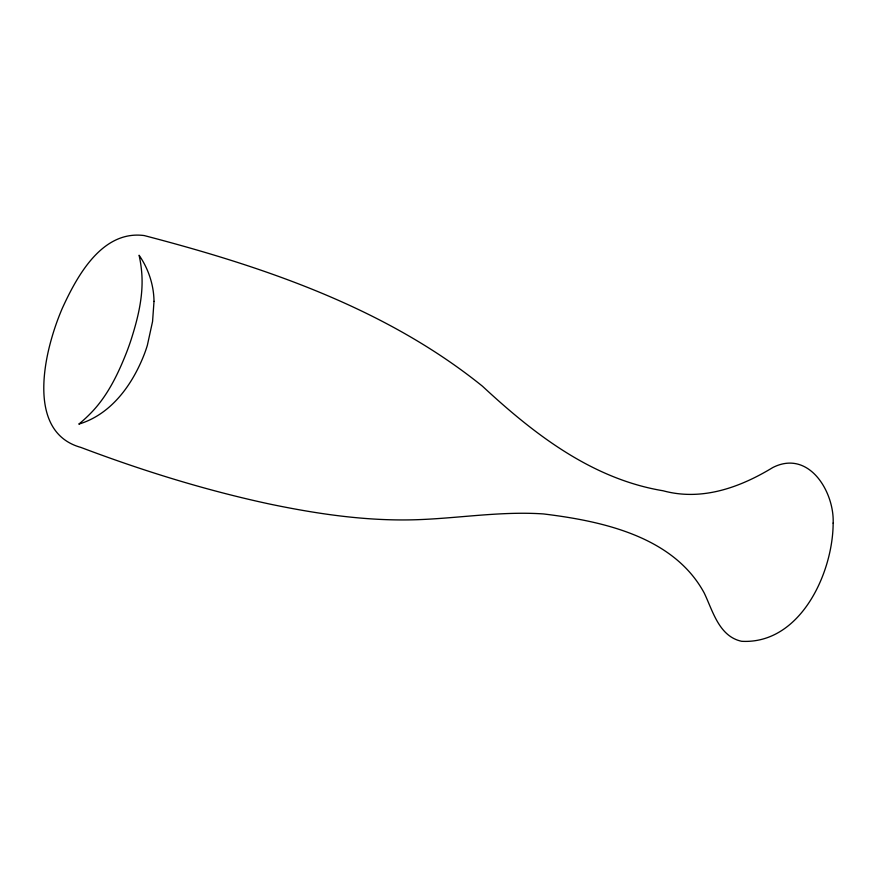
<?xml version="1.0" encoding="UTF-8"?>
<svg xmlns="http://www.w3.org/2000/svg" width="877" height="877" viewBox="0 0 877 877"><rect width="100%" height="100%" fill="white"/><g stroke="black" fill="none" stroke-linecap="round" stroke-linejoin="round"><path stroke-width="1.32" d="M154.012 301.348L152.565 321.475L147.369 345.253A433.962 238.884 17.1 0 1 142.995 357.487C131.002 386.614 110.261 414.7 78.809 424.128A335.979 184.948 17.1 0 0 89.684 414.262C106.983 397.084 117.759 374.753 126.595 352.346A857.772 472.188 17.1 0 0 131.057 339.848C138.303 317.178 144.135 293.335 141.405 269.371A335.979 184.948 17.1 0 0 139.092 255.251C148.432 268.724 153.793 284.926 154.012 301.348M833.15 523.109C832.997 573.119 800.186 644.54 741.624 641.295C718.987 636.417 712.858 610.973 704.198 592.962C673.503 536.395 602.203 521.081 543.433 513.933C500.866 511.039 458.572 518.351 416.104 519.732C366.816 521.289 317.726 514.054 269.59 504.034C205.317 490.221 142.359 470.664 80.892 447.423C33.414 434.236 41.208 374.03 51.798 337.744A820.433 451.633 17.1 0 1 62.355 308.178C77.143 275.86 102.083 230.07 144.157 235.551C263.659 266.718 385.189 307.739 482.471 386.22C533.841 433.951 592.041 479.006 663.144 490.78C701.841 501.315 740.067 487.469 772.812 467.529C808.802 449.221 834.433 491.767 833.15 523.109"/></g></svg>
